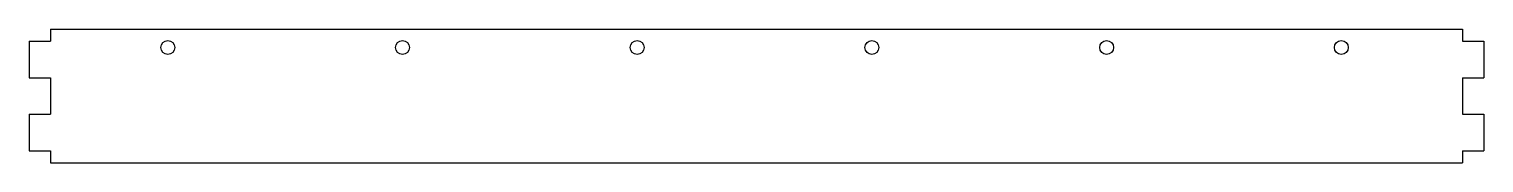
# Model space of a CAD drawing. Extents: x -6 to 372, y -43 to -8.
import ezdxf

# ---------------------------------------------------------------- set-up
doc = ezdxf.new("R2010")
doc.units = 0
doc.header["$MEASUREMENT"] = 0
doc.layers.add('VISIBLE', color=7, linetype='CONTINUOUS')

msp = doc.modelspace()

# ---------------------------------------------------------------- linework, layer by layer
at = {"layer": 'VISIBLE'}
for p, q in [((-5.56, -10.9), (0, -10.9)), ((-5.56, -10.9), (-5.56, -20.4)), ((0, -7.75), (0, -10.9)), ((0, -7.75), (366.76, -7.75)), ((366.76, -7.75), (366.76, -10.9)), ((366.76, -10.9), (372.32, -10.9)), ((372.32, -10.9), (372.32, -20.4)), ((-5.56, -20.4), (0, -20.4)), ((0, -20.4), (0, -29.9)), ((366.76, -20.4), (366.76, -29.9)), ((366.76, -20.4), (372.32, -20.4)), ((-5.56, -29.9), (0, -29.9)), ((-5.56, -29.9), (-5.56, -39.4)), ((366.76, -29.9), (372.32, -29.9)), ((372.32, -29.9), (372.32, -39.4)), ((-5.56, -39.4), (0, -39.4)), ((0, -39.4), (0, -42.54)), ((366.76, -39.4), (366.76, -42.54)), ((366.76, -39.4), (372.32, -39.4)), ((0, -42.54), (366.76, -42.54))]:
    msp.add_line(p, q, dxfattribs=at)
for centre in [(30.48, -12.55), (91.44, -12.55), (152.4, -12.55), (213.36, -12.55), (274.32, -12.55), (335.28, -12.55)]:
    msp.add_circle(centre, 1.8, dxfattribs=at)

doc.saveas('drawing.dxf')
